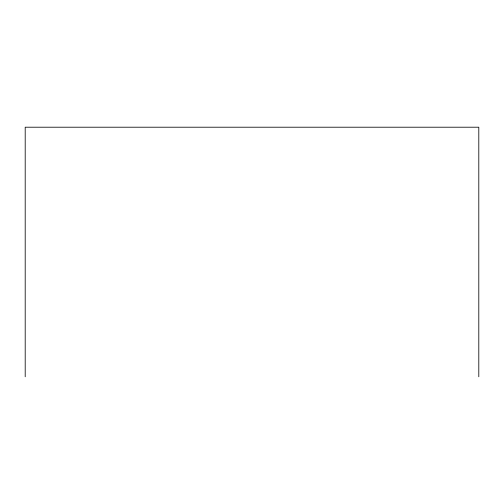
<?xml version="1.0" encoding="UTF-8"?>
<svg xmlns="http://www.w3.org/2000/svg" width="504" height="504" viewBox="0 0 504 504"><rect width="100%" height="100%" fill="white"/><g stroke="black" fill="none" stroke-linecap="round" stroke-linejoin="round"><path stroke-width="0.76" d="M478.8 376.79L478.8 127.21L25.2 127.21L25.2 376.79"/></g></svg>
